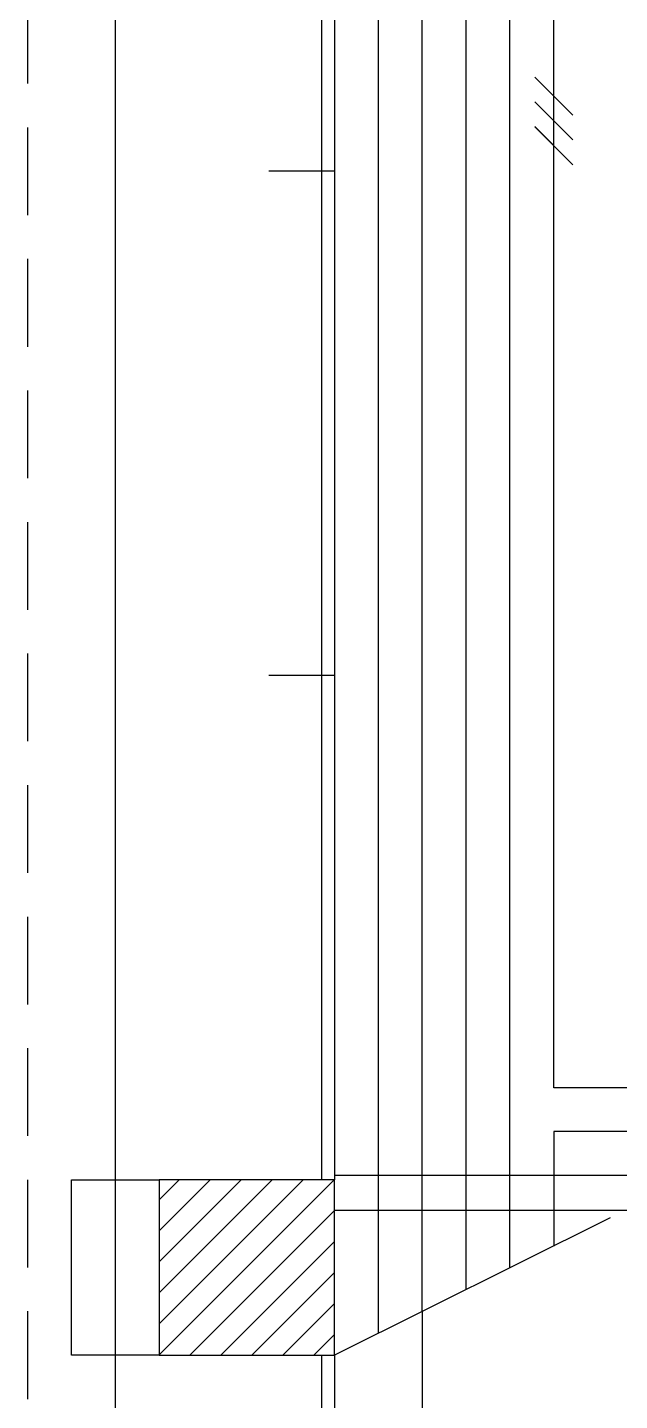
# Model space of a CAD drawing. Extents: x -9 to 600, y -23 to 65.
# Drawn here: x 266.263 to 267.613, y 37.844 to 40.976 of the extents above; entities that cross this region are included whole.
import ezdxf

# ---------------------------------------------------------------- set-up
doc = ezdxf.new("R2010")
doc.units = 0
doc.header["$LTSCALE"] = 0.8
doc.header["$MEASUREMENT"] = 0
doc.linetypes.add('HIDDEN', pattern=[0.375, 0.25, -0.125])
doc.layers.get('0').update_dxf_attribs({"color": 3, "linetype": 'CONTINUOUS'})
for name, color, linetype in [('0_FIOS', 3, 'CONTINUOUS'), ('Desenho base', 7, 'CONTINUOUS'), ('ilum', 2, 'CONTINUOUS'), ('iluminação', 2, 'CONTINUOUS')]:
    doc.layers.add(name, color=color, linetype=linetype)

# ---------------------------------------------------------------- blocks, each defined once
blk = doc.blocks.new('*X15')
at = {"color": 0}
for p, q in [((15.8, 29.8007), (16.1993, 30.2)), ((15.8, 29.8714), (16.1286, 30.2)), ((15.8, 29.9421), (16.0579, 30.2)), ((15.8, 30.0128), (15.9872, 30.2)), ((15.8, 30.0836), (15.9164, 30.2)), ((15.8, 30.1543), (15.8457, 30.2)), ((15.87, 29.8), (16.2, 30.13)), ((15.9407, 29.8), (16.2, 30.0593)), ((16.0114, 29.8), (16.2, 29.9886)), ((16.0821, 29.8), (16.2, 29.9179)), ((16.1528, 29.8), (16.2, 29.8472))]:
    blk.add_line(p, q, dxfattribs=at)
blk = doc.blocks.new('FIOS')
at = {"layer": '0_FIOS'}
for p, q in [((-1.255, -0.78), (-2.814, 0.78)), ((-0.238, -0.78), (-1.797, 0.78)), ((0.78, -0.78), (-0.78, 0.78))]:
    blk.add_line(p, q, dxfattribs=at)

msp = doc.modelspace()

# ---------------------------------------------------------------- linework, layer by layer
at = {"layer": 'Desenho base', "linetype": 'HIDDEN'}
msp.add_line((266.2635, 47.948), (266.2635, 36.0044), dxfattribs=at)
at = {"layer": 'Desenho base'}
for p, q in [((266.4635, 47.948), (266.4635, 36.0044)), ((266.9335, 42.948), (266.9335, 38.348)), ((266.9635, 42.948), (266.9635, 38.348)), ((266.9635, 40.648), (266.8141, 40.648)), ((266.9635, 39.498), (266.8141, 39.498)), ((266.9635, 38.348), (266.5635, 38.348)), ((266.5635, 38.348), (266.5635, 37.948)), ((271.3635, 38.358), (266.9635, 38.358)), ((266.9635, 37.948), (266.9635, 38.348)), ((271.3635, 38.278), (266.9635, 38.278)), ((266.5635, 37.948), (266.9635, 37.948)), ((266.9335, 37.948), (266.9335, 36.0044)), ((266.9635, 37.948), (266.9635, 36.0044))]:
    msp.add_line(p, q, dxfattribs=at)
msp.add_lwpolyline([(266.5635, 37.948), (266.3635, 37.948), (266.3635, 38.348), (266.5635, 38.348)], dxfattribs=at)
msp.add_lwpolyline([(266.5635, 37.948), (266.9635, 37.948), (266.9635, 38.348), (266.5635, 38.348)], close=True, dxfattribs=at)
at = {"layer": 'ilum'}
for p, q in [((267.0635, 37.9978), (267.0635, 48.128)), ((267.1635, 38.0475), (267.1635, 43.448)), ((267.2635, 38.0973), (267.2635, 43.168)), ((267.3635, 38.1471), (267.3635, 43.068)), ((267.4635, 38.558), (267.4635, 42.968)), ((271.2635, 38.558, 2.802), (267.4635, 38.558)), ((271.1635, 38.458, 2.802), (267.4635, 38.458, 2.802)), ((267.4635, 38.458, 2.802), (267.4635, 38.1968)), ((267.5923, 38.2609), (266.9635, 37.948)), ((267.1635, 38.0475), (267.1635, 28.298))]:
    msp.add_line(p, q, dxfattribs=at)
at = {"layer": 'iluminação'}
for p, q in [((267.5068, 40.7762), (267.4201, 40.8629)), ((267.5068, 40.7197), (267.4201, 40.8064)), ((267.5068, 40.6631), (267.4201, 40.7498))]:
    msp.add_line(p, q, dxfattribs=at)

# ---------------------------------------------------------------- block references
at = {"layer": 'Desenho base'}
msp.add_blockref('*X15', (250.7635, 8.148), dxfattribs=at)
at = {"layer": 'iluminação', "xscale": -0.0556022733293418, "yscale": 0.0556022733293418, "zscale": 0.05560227332934211, "rotation": 90}
msp.add_blockref('FIOS', (267.4635, 40.7065), dxfattribs=at)

doc.saveas('drawing.dxf')
